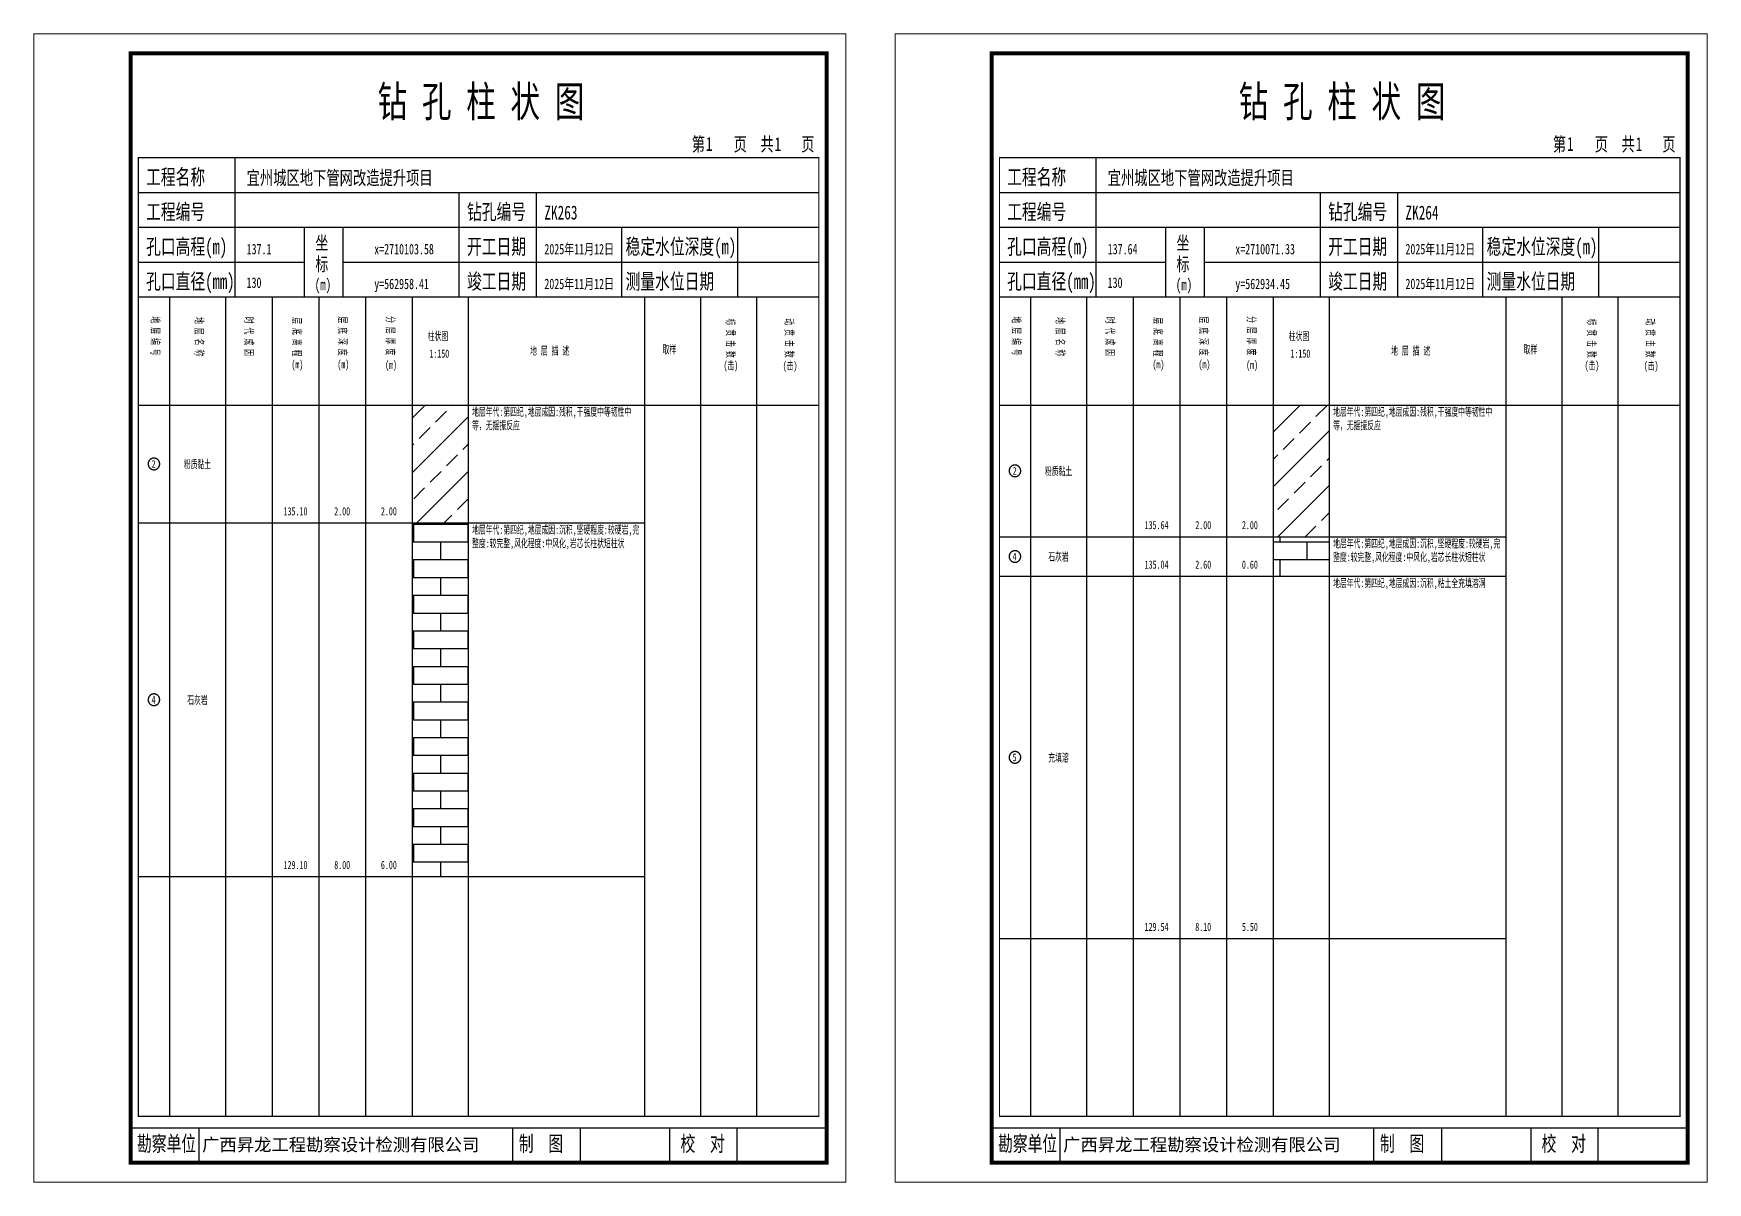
# Model space of a CAD drawing. Header units: millimetres. Extents: x 0 to 2711117, y 0 to 567555.
# Drawn here: x 57007.6 to 57440.6, y -0.1 to 297.1 of the extents above; entities that cross this region are included whole.
import ezdxf
from ezdxf.enums import TextEntityAlignment as Align

# ---------------------------------------------------------------- set-up
doc = ezdxf.new("R2010")
doc.units = ezdxf.units.MM
doc.layers.add('GICAD_POU_TEXTS', color=7, linetype='Continuous')
doc.layers.add('勘察点图例', color=7, linetype='Continuous')
doc.styles.add('HEAD_FONT', font='simfang.ttf', dxfattribs={"width": 0.6})
doc.styles.add('HEAD_FONT2', font='simfang.ttf', dxfattribs={"width": 0.6})
doc.styles.add('HT', font='simhei.ttf')
doc.styles.add('LZ_FONT', font='simfang.ttf', dxfattribs={"width": 0.7, "height": 8})
doc.styles.add('成果图图块', font='simfang.ttf', dxfattribs={"height": 2.5})
doc.styles.add('成果图表体', font='simfang.ttf', dxfattribs={"width": 0.6, "height": 2.1})
pattern_1 = [(45, (0, 0), (-7.0710678, 7.0710678), []), (45, (7.071, 0), (-7.0710678, 7.0710678), [4, -2])]
pattern_2 = [(0, (0, 0), (0, 4.6), []), (90, (0, 0), (-7, 4.6), [4.6, -4.6])]

# ---------------------------------------------------------------- blocks, each defined once
blk = doc.blocks.new('ZK263')
for p, q in [((52, 229), (52, 265)), ((27, 256), (203, 256)), ((110, 229), (110, 256)), ((130, 229), (130, 256)), ((27, 247), (203, 247)), ((70, 229), (70, 247)), ((80, 229), (80, 247)), ((152, 229), (152, 247)), ((182, 229), (182, 247)), ((27, 238), (70, 238)), ((80, 238), (203, 238)), ((27, 229), (35.05, 229)), ((35.05, 229), (35.05, 17)), ((35.05, 229), (49.53, 229)), ((49.53, 229), (49.53, 17)), ((49.53, 229), (61.6, 229)), ((61.6, 229), (61.6, 17)), ((61.6, 229), (73.68, 229)), ((73.68, 229), (73.68, 17)), ((73.68, 229), (85.75, 229)), ((85.75, 229), (85.75, 17)), ((85.75, 229), (97.82, 229)), ((97.82, 229), (97.82, 17)), ((97.82, 229), (112.3, 229)), ((112.3, 229), (112.3, 17)), ((112.3, 229), (157.93, 229)), ((157.93, 229), (157.93, 17)), ((157.93, 229), (172.42, 229)), ((172.42, 229), (172.42, 17)), ((172.42, 229), (186.9, 229)), ((186.9, 229), (186.9, 17)), ((186.9, 229), (203, 229)), ((27, 201), (203, 201)), ((27, 17), (35.05, 17)), ((35.05, 17), (49.53, 17)), ((42.74, 4.95), (42.74, 13.95)), ((42.74, 4.95), (42.74, 13.95)), ((49.53, 17), (61.6, 17)), ((61.6, 17), (73.68, 17)), ((73.68, 17), (85.75, 17)), ((85.75, 17), (97.82, 17)), ((97.82, 17), (112.3, 17)), ((112.3, 17), (157.93, 17)), ((123.83, 4.95), (123.83, 13.95)), ((141.38, 4.95), (141.38, 13.95)), ((157.93, 17), (172.42, 17)), ((164.48, 4.95), (164.48, 13.95)), ((172.42, 17), (186.9, 17)), ((181.84, 4.95), (181.84, 13.95)), ((181.84, 4.95), (181.84, 13.95))]:
    blk.add_line(p, q)
for points, const_width in [([(0, 0), (210, 0), (210, 297), (0, 297)], 0.25), ([(25, 5), (205, 5), (205, 292), (25, 292)], 1), ([(27, 265), (203, 265), (203, 17), (27, 17)], 0.3)]:
    blk.add_lwpolyline(points, close=True, dxfattribs=dict(const_width=const_width))
at = {"const_width": 0.3}
for points in [[(27, 229), (203, 229)], [(25, 14), (205, 14)]]:
    blk.add_lwpolyline(points, dxfattribs=at)
at = {"style": 'LZ_FONT', "width": 0.7}
for s, height, p in [('钻 孔 柱 状 图', 8, (88.9, 275.54)), ('第', 3.6, (170.12, 266.7)), ('1', 3.6, (173.78, 266.75)), ('页', 3.6, (180.96, 266.7)), ('共', 3.6, (187.88, 266.7)), ('1', 3.6, (191.54, 266.7)), ('页', 3.6, (198.44, 266.7)), ('工程名称', 4, (29, 258)), ('宜州城区地下管网改造提升项目', 3.6, (55, 258)), ('工程编号', 4, (29, 249)), ('钻孔编号', 4, (112, 249)), ('ZK263', 3.6, (132, 249)), ('孔口高程(m)', 4, (29, 240)), ('137.1', 2.7, (55, 240)), ('坐', 3.5, (72.79, 241.24)), ('x=2710103.58', 2.7, (88, 240)), ('开工日期', 4, (112, 240)), ('2025年11月12日', 2.7, (132, 240)), ('稳定水位深度(m)', 4, (153, 240)), ('标', 3.5, (72.79, 235.7)), ('孔口直径(mm)', 4, (29, 231)), ('130', 2.7, (54.98, 231.31)), ('(m) ', 3, (72.59, 230.65)), ('竣工日期', 4, (112, 231)), ('2025年11月12日', 2.7, (132, 231)), ('测量水位日期', 4, (153, 231)), ('y=562958.41', 2.7, (88, 231)), ('勘察单位', 4, (26.65, 7.95)), ('制  图', 4, (125.4, 7.95)), ('校  对', 4, (167.22, 7.95))]:
    blk.add_text(s, height=height, dxfattribs=at).set_placement(p)
at = {"style": 'HT'}
blk.add_text('广西昇龙工程勘察设计检测有限公司', height=3.2865, dxfattribs=at).set_placement((43.48, 8.02))
at = {"char_height": 2.1, "width": 22.806, "attachment_point": 1, "rotation": 270, "style": 'HEAD_FONT'}
for s, insert in [('地 层 编 号', (32.46, 223.92)), ('地 层 名 称', (43.79, 223.76)), ('时 代 成 因', (56.67, 223.83)), ('层 底 高 程', (69.07, 223.71)), ('层 底 深 度', (80.9, 223.91)), ('分 层 厚 度', (93.26, 224.01)), ('标 贯 击 数', (181.21, 223.37)), ('动 贯 击 数', (196.38, 223.43))]:
    blk.add_mtext(s, dxfattribs=dict(at, insert=insert))
at = {"char_height": 2.1, "attachment_point": 1}
for s, insert, width, style in [('柱状图', (101.82, 219.87), 7.855, 'HEAD_FONT2'), ('取样', (162.58, 216.44), 7.855, 'HEAD_FONT2'), ('(m)', (66.58, 212.56), 4.7944, 'HEAD_FONT'), ('(m)', (78.47, 212.61), 4.7944, 'HEAD_FONT'), ('(m)', (90.81, 212.43), 4.7944, 'HEAD_FONT'), ('1:150', (102.26, 215.36), 6.9223, 'HEAD_FONT2'), ('地 层 描 述', (128.29, 216.11), 22.0781, 'HEAD_FONT2'), ('(击)', (178.33, 212.31), 7.855, 'HEAD_FONT2'), ('(击)', (193.64, 212.22), 7.855, 'HEAD_FONT2')]:
    blk.add_mtext(s, dxfattribs=dict(at, insert=insert, width=width, style=style))
blk = doc.blocks.new('ZK263_0')
at = {"color": 7}
blk.add_polyline3d([(-1.5, 0.02, 0), (-1.5, -0.06, 0), (-1.49, -0.13, 0), (-1.48, -0.2, 0), (-1.47, -0.28, 0), (-1.46, -0.35, 0), (-1.44, -0.42, 0), (-1.41, -0.49, 0), (-1.39, -0.56, 0), (-1.36, -0.63, 0), (-1.32, -0.69, 0), (-1.29, -0.76, 0), (-1.25, -0.82, 0), (-1.2, -0.88, 0), (-1.16, -0.94, 0), (-1.11, -0.99, 0), (-1.06, -1.04, 0), (-1.01, -1.1, 0), (-0.95, -1.14, 0), (-0.89, -1.19, 0), (-0.83, -1.23, 0), (-0.77, -1.27, 0), (-0.71, -1.31, 0), (-0.64, -1.34, 0), (-0.57, -1.37, 0), (-0.51, -1.4, 0), (-0.44, -1.42, 0), (-0.36, -1.44, 0), (-0.29, -1.46, 0), (-0.22, -1.47, 0), (-0.15, -1.48, 0), (-0.07, -1.48, 0), (0, -1.48, 0), (0.07, -1.48, 0), (0.15, -1.48, 0), (0.22, -1.47, 0), (0.29, -1.46, 0), (0.36, -1.44, 0), (0.44, -1.42, 0), (0.51, -1.4, 0), (0.57, -1.37, 0), (0.64, -1.34, 0), (0.71, -1.31, 0), (0.77, -1.27, 0), (0.83, -1.23, 0), (0.89, -1.19, 0), (0.95, -1.14, 0), (1.01, -1.1, 0), (1.06, -1.04, 0), (1.11, -0.99, 0), (1.16, -0.94, 0), (1.2, -0.88, 0), (1.25, -0.82, 0), (1.29, -0.76, 0), (1.32, -0.69, 0), (1.36, -0.63, 0), (1.39, -0.56, 0), (1.41, -0.49, 0), (1.44, -0.42, 0), (1.46, -0.35, 0), (1.47, -0.28, 0), (1.48, -0.2, 0), (1.49, -0.13, 0), (1.5, -0.06, 0), (1.5, 0.02, 0), (1.5, 0.09, 0), (1.49, 0.16, 0), (1.48, 0.24, 0), (1.47, 0.31, 0), (1.46, 0.38, 0), (1.44, 0.45, 0), (1.41, 0.52, 0), (1.39, 0.59, 0), (1.36, 0.66, 0), (1.32, 0.72, 0), (1.29, 0.79, 0), (1.25, 0.85, 0), (1.2, 0.91, 0), (1.16, 0.97, 0), (1.11, 1.02, 0), (1.06, 1.08, 0), (1.01, 1.13, 0), (0.95, 1.18, 0), (0.89, 1.22, 0), (0.83, 1.26, 0), (0.77, 1.3, 0), (0.71, 1.34, 0), (0.64, 1.37, 0), (0.57, 1.4, 0), (0.51, 1.43, 0), (0.44, 1.45, 0), (0.36, 1.47, 0), (0.29, 1.49, 0), (0.22, 1.5, 0), (0.15, 1.51, 0), (0.07, 1.51, 0), (0, 1.52, 0), (-0.07, 1.51, 0), (-0.15, 1.51, 0), (-0.22, 1.5, 0), (-0.29, 1.49, 0), (-0.36, 1.47, 0), (-0.44, 1.45, 0), (-0.51, 1.43, 0), (-0.57, 1.4, 0), (-0.64, 1.37, 0), (-0.71, 1.34, 0), (-0.77, 1.3, 0), (-0.83, 1.26, 0), (-0.89, 1.22, 0), (-0.95, 1.18, 0), (-1.01, 1.13, 0), (-1.06, 1.08, 0), (-1.11, 1.02, 0), (-1.16, 0.97, 0), (-1.2, 0.91, 0), (-1.25, 0.85, 0), (-1.29, 0.79, 0), (-1.32, 0.72, 0), (-1.36, 0.66, 0), (-1.39, 0.59, 0), (-1.41, 0.52, 0), (-1.44, 0.45, 0), (-1.46, 0.38, 0), (-1.47, 0.31, 0), (-1.48, 0.24, 0), (-1.49, 0.16, 0), (-1.5, 0.09, 0), (-1.5, 0.02, 0)], dxfattribs=at)
at = {"layer": 'GICAD_POU_TEXTS', "color": 7, "style": '成果图图块', "width": 0.7}
blk.add_text('2', height=2, dxfattribs=at).set_placement((-0.09, -0.99), align=Align.CENTER)
blk = doc.blocks.new('ZK263_1')
at = {"color": 7}
blk.add_polyline3d([(-1.5, 0.02, 0), (-1.5, -0.06, 0), (-1.49, -0.13, 0), (-1.48, -0.2, 0), (-1.47, -0.28, 0), (-1.46, -0.35, 0), (-1.44, -0.42, 0), (-1.41, -0.49, 0), (-1.39, -0.56, 0), (-1.36, -0.63, 0), (-1.32, -0.69, 0), (-1.29, -0.76, 0), (-1.25, -0.82, 0), (-1.2, -0.88, 0), (-1.16, -0.94, 0), (-1.11, -0.99, 0), (-1.06, -1.04, 0), (-1.01, -1.1, 0), (-0.95, -1.14, 0), (-0.89, -1.19, 0), (-0.83, -1.23, 0), (-0.77, -1.27, 0), (-0.71, -1.31, 0), (-0.64, -1.34, 0), (-0.57, -1.37, 0), (-0.51, -1.4, 0), (-0.44, -1.42, 0), (-0.36, -1.44, 0), (-0.29, -1.46, 0), (-0.22, -1.47, 0), (-0.15, -1.48, 0), (-0.07, -1.48, 0), (0, -1.48, 0), (0.07, -1.48, 0), (0.15, -1.48, 0), (0.22, -1.47, 0), (0.29, -1.46, 0), (0.36, -1.44, 0), (0.44, -1.42, 0), (0.51, -1.4, 0), (0.57, -1.37, 0), (0.64, -1.34, 0), (0.71, -1.31, 0), (0.77, -1.27, 0), (0.83, -1.23, 0), (0.89, -1.19, 0), (0.95, -1.14, 0), (1.01, -1.1, 0), (1.06, -1.04, 0), (1.11, -0.99, 0), (1.16, -0.94, 0), (1.2, -0.88, 0), (1.25, -0.82, 0), (1.29, -0.76, 0), (1.32, -0.69, 0), (1.36, -0.63, 0), (1.39, -0.56, 0), (1.41, -0.49, 0), (1.44, -0.42, 0), (1.46, -0.35, 0), (1.47, -0.28, 0), (1.48, -0.2, 0), (1.49, -0.13, 0), (1.5, -0.06, 0), (1.5, 0.02, 0), (1.5, 0.09, 0), (1.49, 0.16, 0), (1.48, 0.24, 0), (1.47, 0.31, 0), (1.46, 0.38, 0), (1.44, 0.45, 0), (1.41, 0.52, 0), (1.39, 0.59, 0), (1.36, 0.66, 0), (1.32, 0.72, 0), (1.29, 0.79, 0), (1.25, 0.85, 0), (1.2, 0.91, 0), (1.16, 0.97, 0), (1.11, 1.02, 0), (1.06, 1.08, 0), (1.01, 1.13, 0), (0.95, 1.18, 0), (0.89, 1.22, 0), (0.83, 1.26, 0), (0.77, 1.3, 0), (0.71, 1.34, 0), (0.64, 1.37, 0), (0.57, 1.4, 0), (0.51, 1.43, 0), (0.44, 1.45, 0), (0.36, 1.47, 0), (0.29, 1.49, 0), (0.22, 1.5, 0), (0.15, 1.51, 0), (0.07, 1.51, 0), (0, 1.52, 0), (-0.07, 1.51, 0), (-0.15, 1.51, 0), (-0.22, 1.5, 0), (-0.29, 1.49, 0), (-0.36, 1.47, 0), (-0.44, 1.45, 0), (-0.51, 1.43, 0), (-0.57, 1.4, 0), (-0.64, 1.37, 0), (-0.71, 1.34, 0), (-0.77, 1.3, 0), (-0.83, 1.26, 0), (-0.89, 1.22, 0), (-0.95, 1.18, 0), (-1.01, 1.13, 0), (-1.06, 1.08, 0), (-1.11, 1.02, 0), (-1.16, 0.97, 0), (-1.2, 0.91, 0), (-1.25, 0.85, 0), (-1.29, 0.79, 0), (-1.32, 0.72, 0), (-1.36, 0.66, 0), (-1.39, 0.59, 0), (-1.41, 0.52, 0), (-1.44, 0.45, 0), (-1.46, 0.38, 0), (-1.47, 0.31, 0), (-1.48, 0.24, 0), (-1.49, 0.16, 0), (-1.5, 0.09, 0), (-1.5, 0.02, 0)], dxfattribs=at)
at = {"layer": 'GICAD_POU_TEXTS', "color": 7, "style": '成果图图块', "width": 0.7}
blk.add_text('4', height=2, dxfattribs=at).set_placement((-0.09, -0.99), align=Align.CENTER)
blk = doc.blocks.new('ZK264')
for p, q in [((52, 229), (52, 265)), ((27, 256), (203, 256)), ((110, 229), (110, 256)), ((130, 229), (130, 256)), ((27, 247), (203, 247)), ((70, 229), (70, 247)), ((80, 229), (80, 247)), ((152, 229), (152, 247)), ((182, 229), (182, 247)), ((27, 238), (70, 238)), ((80, 238), (203, 238)), ((27, 229), (35.05, 229)), ((35.05, 229), (35.05, 17)), ((35.05, 229), (49.53, 229)), ((49.53, 229), (49.53, 17)), ((49.53, 229), (61.6, 229)), ((61.6, 229), (61.6, 17)), ((61.6, 229), (73.68, 229)), ((73.68, 229), (73.68, 17)), ((73.68, 229), (85.75, 229)), ((85.75, 229), (85.75, 17)), ((85.75, 229), (97.82, 229)), ((97.82, 229), (97.82, 17)), ((97.82, 229), (112.3, 229)), ((112.3, 229), (112.3, 17)), ((112.3, 229), (157.93, 229)), ((157.93, 229), (157.93, 17)), ((157.93, 229), (172.42, 229)), ((172.42, 229), (172.42, 17)), ((172.42, 229), (186.9, 229)), ((186.9, 229), (186.9, 17)), ((186.9, 229), (203, 229)), ((27, 201), (203, 201)), ((27, 17), (35.05, 17)), ((35.05, 17), (49.53, 17)), ((42.74, 4.95), (42.74, 13.95)), ((42.74, 4.95), (42.74, 13.95)), ((49.53, 17), (61.6, 17)), ((61.6, 17), (73.68, 17)), ((73.68, 17), (85.75, 17)), ((85.75, 17), (97.82, 17)), ((97.82, 17), (112.3, 17)), ((112.3, 17), (157.93, 17)), ((123.83, 4.95), (123.83, 13.95)), ((141.38, 4.95), (141.38, 13.95)), ((157.93, 17), (172.42, 17)), ((164.48, 4.95), (164.48, 13.95)), ((172.42, 17), (186.9, 17)), ((181.84, 4.95), (181.84, 13.95)), ((181.84, 4.95), (181.84, 13.95))]:
    blk.add_line(p, q)
for points, const_width in [([(0, 0), (210, 0), (210, 297), (0, 297)], 0.25), ([(25, 5), (205, 5), (205, 292), (25, 292)], 1), ([(27, 265), (203, 265), (203, 17), (27, 17)], 0.3)]:
    blk.add_lwpolyline(points, close=True, dxfattribs=dict(const_width=const_width))
at = {"const_width": 0.3}
for points in [[(27, 229), (203, 229)], [(25, 14), (205, 14)]]:
    blk.add_lwpolyline(points, dxfattribs=at)
at = {"style": 'LZ_FONT', "width": 0.7}
for s, height, p in [('钻 孔 柱 状 图', 8, (88.9, 275.54)), ('第', 3.6, (170.12, 266.7)), ('1', 3.6, (173.78, 266.75)), ('页', 3.6, (180.96, 266.7)), ('共', 3.6, (187.88, 266.7)), ('1', 3.6, (191.54, 266.7)), ('页', 3.6, (198.44, 266.7)), ('工程名称', 4, (29, 258)), ('宜州城区地下管网改造提升项目', 3.6, (55, 258)), ('工程编号', 4, (29, 249)), ('钻孔编号', 4, (112, 249)), ('ZK264', 3.6, (132, 249)), ('孔口高程(m)', 4, (29, 240)), ('137.64', 2.7, (55, 240)), ('坐', 3.5, (72.79, 241.24)), ('x=2710071.33', 2.7, (88, 240)), ('开工日期', 4, (112, 240)), ('2025年11月12日', 2.7, (132, 240)), ('稳定水位深度(m)', 4, (153, 240)), ('标', 3.5, (72.79, 235.7)), ('孔口直径(mm)', 4, (29, 231)), ('130', 2.7, (54.98, 231.31)), ('(m) ', 3, (72.59, 230.65)), ('竣工日期', 4, (112, 231)), ('2025年11月12日', 2.7, (132, 231)), ('测量水位日期', 4, (153, 231)), ('y=562934.45', 2.7, (88, 231)), ('勘察单位', 4, (26.65, 7.95)), ('制  图', 4, (125.4, 7.95)), ('校  对', 4, (167.22, 7.95))]:
    blk.add_text(s, height=height, dxfattribs=at).set_placement(p)
at = {"style": 'HT'}
blk.add_text('广西昇龙工程勘察设计检测有限公司', height=3.2865, dxfattribs=at).set_placement((43.48, 8.02))
at = {"char_height": 2.1, "width": 22.806, "attachment_point": 1, "rotation": 270, "style": 'HEAD_FONT'}
for s, insert in [('地 层 编 号', (32.46, 223.92)), ('地 层 名 称', (43.79, 223.76)), ('时 代 成 因', (56.67, 223.83)), ('层 底 高 程', (69.07, 223.71)), ('层 底 深 度', (80.9, 223.91)), ('分 层 厚 度', (93.26, 224.01)), ('标 贯 击 数', (181.21, 223.37)), ('动 贯 击 数', (196.38, 223.43))]:
    blk.add_mtext(s, dxfattribs=dict(at, insert=insert))
at = {"char_height": 2.1, "attachment_point": 1}
for s, insert, width, style in [('柱状图', (101.82, 219.87), 7.855, 'HEAD_FONT2'), ('取样', (162.58, 216.44), 7.855, 'HEAD_FONT2'), ('(m)', (66.58, 212.56), 4.7944, 'HEAD_FONT'), ('(m)', (78.47, 212.61), 4.7944, 'HEAD_FONT'), ('(m)', (90.81, 212.43), 4.7944, 'HEAD_FONT'), ('1:150', (102.26, 215.36), 6.9223, 'HEAD_FONT2'), ('地 层 描 述', (128.29, 216.11), 22.0781, 'HEAD_FONT2'), ('(击)', (178.33, 212.31), 7.855, 'HEAD_FONT2'), ('(击)', (193.64, 212.22), 7.855, 'HEAD_FONT2')]:
    blk.add_mtext(s, dxfattribs=dict(at, insert=insert, width=width, style=style))
blk = doc.blocks.new('ZK264_0')
at = {"color": 7}
blk.add_polyline3d([(-1.5, 0.02, 0), (-1.5, -0.06, 0), (-1.49, -0.13, 0), (-1.48, -0.2, 0), (-1.47, -0.28, 0), (-1.46, -0.35, 0), (-1.44, -0.42, 0), (-1.41, -0.49, 0), (-1.39, -0.56, 0), (-1.36, -0.63, 0), (-1.32, -0.69, 0), (-1.29, -0.76, 0), (-1.25, -0.82, 0), (-1.2, -0.88, 0), (-1.16, -0.94, 0), (-1.11, -0.99, 0), (-1.06, -1.04, 0), (-1.01, -1.1, 0), (-0.95, -1.14, 0), (-0.89, -1.19, 0), (-0.83, -1.23, 0), (-0.77, -1.27, 0), (-0.71, -1.31, 0), (-0.64, -1.34, 0), (-0.57, -1.37, 0), (-0.51, -1.4, 0), (-0.44, -1.42, 0), (-0.36, -1.44, 0), (-0.29, -1.46, 0), (-0.22, -1.47, 0), (-0.15, -1.48, 0), (-0.07, -1.48, 0), (0, -1.48, 0), (0.07, -1.48, 0), (0.15, -1.48, 0), (0.22, -1.47, 0), (0.29, -1.46, 0), (0.36, -1.44, 0), (0.44, -1.42, 0), (0.51, -1.4, 0), (0.57, -1.37, 0), (0.64, -1.34, 0), (0.71, -1.31, 0), (0.77, -1.27, 0), (0.83, -1.23, 0), (0.89, -1.19, 0), (0.95, -1.14, 0), (1.01, -1.1, 0), (1.06, -1.04, 0), (1.11, -0.99, 0), (1.16, -0.94, 0), (1.2, -0.88, 0), (1.25, -0.82, 0), (1.29, -0.76, 0), (1.32, -0.69, 0), (1.36, -0.63, 0), (1.39, -0.56, 0), (1.41, -0.49, 0), (1.44, -0.42, 0), (1.46, -0.35, 0), (1.47, -0.28, 0), (1.48, -0.2, 0), (1.49, -0.13, 0), (1.5, -0.06, 0), (1.5, 0.02, 0), (1.5, 0.09, 0), (1.49, 0.16, 0), (1.48, 0.24, 0), (1.47, 0.31, 0), (1.46, 0.38, 0), (1.44, 0.45, 0), (1.41, 0.52, 0), (1.39, 0.59, 0), (1.36, 0.66, 0), (1.32, 0.72, 0), (1.29, 0.79, 0), (1.25, 0.85, 0), (1.2, 0.91, 0), (1.16, 0.97, 0), (1.11, 1.02, 0), (1.06, 1.08, 0), (1.01, 1.13, 0), (0.95, 1.18, 0), (0.89, 1.22, 0), (0.83, 1.26, 0), (0.77, 1.3, 0), (0.71, 1.34, 0), (0.64, 1.37, 0), (0.57, 1.4, 0), (0.51, 1.43, 0), (0.44, 1.45, 0), (0.36, 1.47, 0), (0.29, 1.49, 0), (0.22, 1.5, 0), (0.15, 1.51, 0), (0.07, 1.51, 0), (0, 1.52, 0), (-0.07, 1.51, 0), (-0.15, 1.51, 0), (-0.22, 1.5, 0), (-0.29, 1.49, 0), (-0.36, 1.47, 0), (-0.44, 1.45, 0), (-0.51, 1.43, 0), (-0.57, 1.4, 0), (-0.64, 1.37, 0), (-0.71, 1.34, 0), (-0.77, 1.3, 0), (-0.83, 1.26, 0), (-0.89, 1.22, 0), (-0.95, 1.18, 0), (-1.01, 1.13, 0), (-1.06, 1.08, 0), (-1.11, 1.02, 0), (-1.16, 0.97, 0), (-1.2, 0.91, 0), (-1.25, 0.85, 0), (-1.29, 0.79, 0), (-1.32, 0.72, 0), (-1.36, 0.66, 0), (-1.39, 0.59, 0), (-1.41, 0.52, 0), (-1.44, 0.45, 0), (-1.46, 0.38, 0), (-1.47, 0.31, 0), (-1.48, 0.24, 0), (-1.49, 0.16, 0), (-1.5, 0.09, 0), (-1.5, 0.02, 0)], dxfattribs=at)
at = {"layer": 'GICAD_POU_TEXTS', "color": 7, "style": '成果图图块', "width": 0.7}
blk.add_text('2', height=2, dxfattribs=at).set_placement((-0.09, -0.99), align=Align.CENTER)
blk = doc.blocks.new('ZK264_1')
at = {"color": 7}
blk.add_polyline3d([(-1.5, 0.02, 0), (-1.5, -0.06, 0), (-1.49, -0.13, 0), (-1.48, -0.2, 0), (-1.47, -0.28, 0), (-1.46, -0.35, 0), (-1.44, -0.42, 0), (-1.41, -0.49, 0), (-1.39, -0.56, 0), (-1.36, -0.63, 0), (-1.32, -0.69, 0), (-1.29, -0.76, 0), (-1.25, -0.82, 0), (-1.2, -0.88, 0), (-1.16, -0.94, 0), (-1.11, -0.99, 0), (-1.06, -1.04, 0), (-1.01, -1.1, 0), (-0.95, -1.14, 0), (-0.89, -1.19, 0), (-0.83, -1.23, 0), (-0.77, -1.27, 0), (-0.71, -1.31, 0), (-0.64, -1.34, 0), (-0.57, -1.37, 0), (-0.51, -1.4, 0), (-0.44, -1.42, 0), (-0.36, -1.44, 0), (-0.29, -1.46, 0), (-0.22, -1.47, 0), (-0.15, -1.48, 0), (-0.07, -1.48, 0), (0, -1.48, 0), (0.07, -1.48, 0), (0.15, -1.48, 0), (0.22, -1.47, 0), (0.29, -1.46, 0), (0.36, -1.44, 0), (0.44, -1.42, 0), (0.51, -1.4, 0), (0.57, -1.37, 0), (0.64, -1.34, 0), (0.71, -1.31, 0), (0.77, -1.27, 0), (0.83, -1.23, 0), (0.89, -1.19, 0), (0.95, -1.14, 0), (1.01, -1.1, 0), (1.06, -1.04, 0), (1.11, -0.99, 0), (1.16, -0.94, 0), (1.2, -0.88, 0), (1.25, -0.82, 0), (1.29, -0.76, 0), (1.32, -0.69, 0), (1.36, -0.63, 0), (1.39, -0.56, 0), (1.41, -0.49, 0), (1.44, -0.42, 0), (1.46, -0.35, 0), (1.47, -0.28, 0), (1.48, -0.2, 0), (1.49, -0.13, 0), (1.5, -0.06, 0), (1.5, 0.02, 0), (1.5, 0.09, 0), (1.49, 0.16, 0), (1.48, 0.24, 0), (1.47, 0.31, 0), (1.46, 0.38, 0), (1.44, 0.45, 0), (1.41, 0.52, 0), (1.39, 0.59, 0), (1.36, 0.66, 0), (1.32, 0.72, 0), (1.29, 0.79, 0), (1.25, 0.85, 0), (1.2, 0.91, 0), (1.16, 0.97, 0), (1.11, 1.02, 0), (1.06, 1.08, 0), (1.01, 1.13, 0), (0.95, 1.18, 0), (0.89, 1.22, 0), (0.83, 1.26, 0), (0.77, 1.3, 0), (0.71, 1.34, 0), (0.64, 1.37, 0), (0.57, 1.4, 0), (0.51, 1.43, 0), (0.44, 1.45, 0), (0.36, 1.47, 0), (0.29, 1.49, 0), (0.22, 1.5, 0), (0.15, 1.51, 0), (0.07, 1.51, 0), (0, 1.52, 0), (-0.07, 1.51, 0), (-0.15, 1.51, 0), (-0.22, 1.5, 0), (-0.29, 1.49, 0), (-0.36, 1.47, 0), (-0.44, 1.45, 0), (-0.51, 1.43, 0), (-0.57, 1.4, 0), (-0.64, 1.37, 0), (-0.71, 1.34, 0), (-0.77, 1.3, 0), (-0.83, 1.26, 0), (-0.89, 1.22, 0), (-0.95, 1.18, 0), (-1.01, 1.13, 0), (-1.06, 1.08, 0), (-1.11, 1.02, 0), (-1.16, 0.97, 0), (-1.2, 0.91, 0), (-1.25, 0.85, 0), (-1.29, 0.79, 0), (-1.32, 0.72, 0), (-1.36, 0.66, 0), (-1.39, 0.59, 0), (-1.41, 0.52, 0), (-1.44, 0.45, 0), (-1.46, 0.38, 0), (-1.47, 0.31, 0), (-1.48, 0.24, 0), (-1.49, 0.16, 0), (-1.5, 0.09, 0), (-1.5, 0.02, 0)], dxfattribs=at)
at = {"layer": 'GICAD_POU_TEXTS', "color": 7, "style": '成果图图块', "width": 0.7}
blk.add_text('4', height=2, dxfattribs=at).set_placement((-0.09, -0.99), align=Align.CENTER)
blk = doc.blocks.new('ZK264_2')
at = {"color": 7}
blk.add_polyline3d([(-1.5, 0.02, 0), (-1.5, -0.06, 0), (-1.49, -0.13, 0), (-1.48, -0.2, 0), (-1.47, -0.28, 0), (-1.46, -0.35, 0), (-1.44, -0.42, 0), (-1.41, -0.49, 0), (-1.39, -0.56, 0), (-1.36, -0.63, 0), (-1.32, -0.69, 0), (-1.29, -0.76, 0), (-1.25, -0.82, 0), (-1.2, -0.88, 0), (-1.16, -0.94, 0), (-1.11, -0.99, 0), (-1.06, -1.04, 0), (-1.01, -1.1, 0), (-0.95, -1.14, 0), (-0.89, -1.19, 0), (-0.83, -1.23, 0), (-0.77, -1.27, 0), (-0.71, -1.31, 0), (-0.64, -1.34, 0), (-0.57, -1.37, 0), (-0.51, -1.4, 0), (-0.44, -1.42, 0), (-0.36, -1.44, 0), (-0.29, -1.46, 0), (-0.22, -1.47, 0), (-0.15, -1.48, 0), (-0.07, -1.48, 0), (0, -1.48, 0), (0.07, -1.48, 0), (0.15, -1.48, 0), (0.22, -1.47, 0), (0.29, -1.46, 0), (0.36, -1.44, 0), (0.44, -1.42, 0), (0.51, -1.4, 0), (0.57, -1.37, 0), (0.64, -1.34, 0), (0.71, -1.31, 0), (0.77, -1.27, 0), (0.83, -1.23, 0), (0.89, -1.19, 0), (0.95, -1.14, 0), (1.01, -1.1, 0), (1.06, -1.04, 0), (1.11, -0.99, 0), (1.16, -0.94, 0), (1.2, -0.88, 0), (1.25, -0.82, 0), (1.29, -0.76, 0), (1.32, -0.69, 0), (1.36, -0.63, 0), (1.39, -0.56, 0), (1.41, -0.49, 0), (1.44, -0.42, 0), (1.46, -0.35, 0), (1.47, -0.28, 0), (1.48, -0.2, 0), (1.49, -0.13, 0), (1.5, -0.06, 0), (1.5, 0.02, 0), (1.5, 0.09, 0), (1.49, 0.16, 0), (1.48, 0.24, 0), (1.47, 0.31, 0), (1.46, 0.38, 0), (1.44, 0.45, 0), (1.41, 0.52, 0), (1.39, 0.59, 0), (1.36, 0.66, 0), (1.32, 0.72, 0), (1.29, 0.79, 0), (1.25, 0.85, 0), (1.2, 0.91, 0), (1.16, 0.97, 0), (1.11, 1.02, 0), (1.06, 1.08, 0), (1.01, 1.13, 0), (0.95, 1.18, 0), (0.89, 1.22, 0), (0.83, 1.26, 0), (0.77, 1.3, 0), (0.71, 1.34, 0), (0.64, 1.37, 0), (0.57, 1.4, 0), (0.51, 1.43, 0), (0.44, 1.45, 0), (0.36, 1.47, 0), (0.29, 1.49, 0), (0.22, 1.5, 0), (0.15, 1.51, 0), (0.07, 1.51, 0), (0, 1.52, 0), (-0.07, 1.51, 0), (-0.15, 1.51, 0), (-0.22, 1.5, 0), (-0.29, 1.49, 0), (-0.36, 1.47, 0), (-0.44, 1.45, 0), (-0.51, 1.43, 0), (-0.57, 1.4, 0), (-0.64, 1.37, 0), (-0.71, 1.34, 0), (-0.77, 1.3, 0), (-0.83, 1.26, 0), (-0.89, 1.22, 0), (-0.95, 1.18, 0), (-1.01, 1.13, 0), (-1.06, 1.08, 0), (-1.11, 1.02, 0), (-1.16, 0.97, 0), (-1.2, 0.91, 0), (-1.25, 0.85, 0), (-1.29, 0.79, 0), (-1.32, 0.72, 0), (-1.36, 0.66, 0), (-1.39, 0.59, 0), (-1.41, 0.52, 0), (-1.44, 0.45, 0), (-1.46, 0.38, 0), (-1.47, 0.31, 0), (-1.48, 0.24, 0), (-1.49, 0.16, 0), (-1.5, 0.09, 0), (-1.5, 0.02, 0)], dxfattribs=at)
at = {"layer": 'GICAD_POU_TEXTS', "color": 7, "style": '成果图图块', "width": 0.7}
blk.add_text('5', height=2, dxfattribs=at).set_placement((-0.09, -0.99), align=Align.CENTER)

msp = doc.modelspace()

# ---------------------------------------------------------------- hatches: boundary and pattern name
at = {"layer": '勘察点图例'}
h = msp.add_hatch(dxfattribs=at)
h.set_pattern_fill('GKFZNT', color=256, scale=0.5, style=0, pattern_type=2)
h.set_pattern_definition(pattern_1)
h.paths.add_polyline_path([(57105.56, 170.5), (57120.05, 170.5), (57120.05, 201), (57105.56, 201)])
h = msp.add_hatch(dxfattribs=at)
h.set_pattern_fill('GKFZNT', color=256, scale=0.5, style=0, pattern_type=2)
h.set_pattern_definition(pattern_1)
h.paths.add_polyline_path([(57328.25, 166.93), (57342.73, 166.93), (57342.73, 201), (57328.25, 201)])
h = msp.add_hatch(dxfattribs=at)
h.set_pattern_fill('GKSHY', color=256, scale=0.5, style=0, pattern_type=2)
h.set_pattern_definition(pattern_2)
h.paths.add_polyline_path([(57105.56, 79), (57120.05, 79), (57120.05, 170.5), (57105.56, 170.5)])
h = msp.add_hatch(dxfattribs=at)
h.set_pattern_fill('GKSHY', color=256, scale=0.5, style=0, pattern_type=2)
h.set_pattern_definition(pattern_2)
h.paths.add_polyline_path([(57328.25, 156.7), (57342.73, 156.7), (57342.73, 166.93), (57328.25, 166.93)])

# ---------------------------------------------------------------- linework, layer by layer
for p, q in [((57034.74, 170.5), (57120.05, 170.5)), ((57120.05, 170.5), (57165.68, 170.5)), ((57257.43, 166.93), (57342.73, 166.93)), ((57342.73, 166.93), (57388.36, 166.93)), ((57257.43, 156.7), (57342.73, 156.7)), ((57342.73, 156.7), (57388.36, 156.7)), ((57034.74, 79), (57120.05, 79)), ((57120.05, 79), (57165.68, 79)), ((57257.43, 63), (57342.73, 63)), ((57342.73, 63), (57388.36, 63))]:
    msp.add_line(p, q, dxfattribs=at)

# ---------------------------------------------------------------- block references
for name, p in [('ZK263', (57007.74, 0)), ('ZK264', (57230.43, 0)), ('ZK263_0', (57038.77, 185.75)), ('ZK264_0', (57261.45, 183.96)), ('ZK264_1', (57261.45, 161.81)), ('ZK263_1', (57038.77, 124.75)), ('ZK264_2', (57261.45, 109.85))]:
    msp.add_blockref(name, p, dxfattribs=at)

# ---------------------------------------------------------------- texts
at = {"layer": '勘察点图例', "style": '成果图表体', "width": 0.6}
for s, p in [('粉质黏土', (57050.03, 185.75)), ('粉质黏土', (57272.72, 183.96)), ('135.10', (57075.38, 173.5)), ('2.00', (57087.46, 173.5)), ('2.00', (57099.53, 173.5)), ('135.64', (57298.07, 169.93)), ('2.00', (57310.14, 169.93)), ('2.00', (57322.21, 169.93)), ('石灰岩', (57272.72, 161.81)), ('135.04', (57298.07, 159.7)), ('2.60', (57310.14, 159.7)), ('0.60', (57322.21, 159.7)), ('石灰岩', (57050.03, 124.75)), ('充填溶', (57272.72, 109.85)), ('129.10', (57075.38, 82)), ('8.00', (57087.46, 82)), ('6.00', (57099.53, 82)), ('129.54', (57298.07, 66)), ('8.10', (57310.14, 66)), ('5.50', (57322.21, 66))]:
    msp.add_text(s, height=2.1, dxfattribs=at).set_placement(p, align=Align.MIDDLE)
at = {"layer": '勘察点图例', "char_height": 2.1, "width": 43.6296, "attachment_point": 1, "style": '成果图表体'}
for s, insert in [('地层年代:第四纪,地层成因:残积,干强度中等韧性中等，无摇振反应', (57121.05, 200.3)), ('地层年代:第四纪,地层成因:残积,干强度中等韧性中等，无摇振反应', (57343.73, 200.3)), ('地层年代:第四纪,地层成因:沉积,坚硬程度:较硬岩,完整度:较完整,风化程度:中风化,岩芯长柱状短柱状', (57121.05, 169.8)), ('地层年代:第四纪,地层成因:沉积,坚硬程度:较硬岩,完整度:较完整,风化程度:中风化,岩芯长柱状短柱状', (57343.73, 166.23)), ('地层年代:第四纪,地层成因:沉积,粘土全充填溶洞', (57343.73, 156))]:
    msp.add_mtext(s, dxfattribs=dict(at, insert=insert))

doc.saveas('drawing.dxf')
